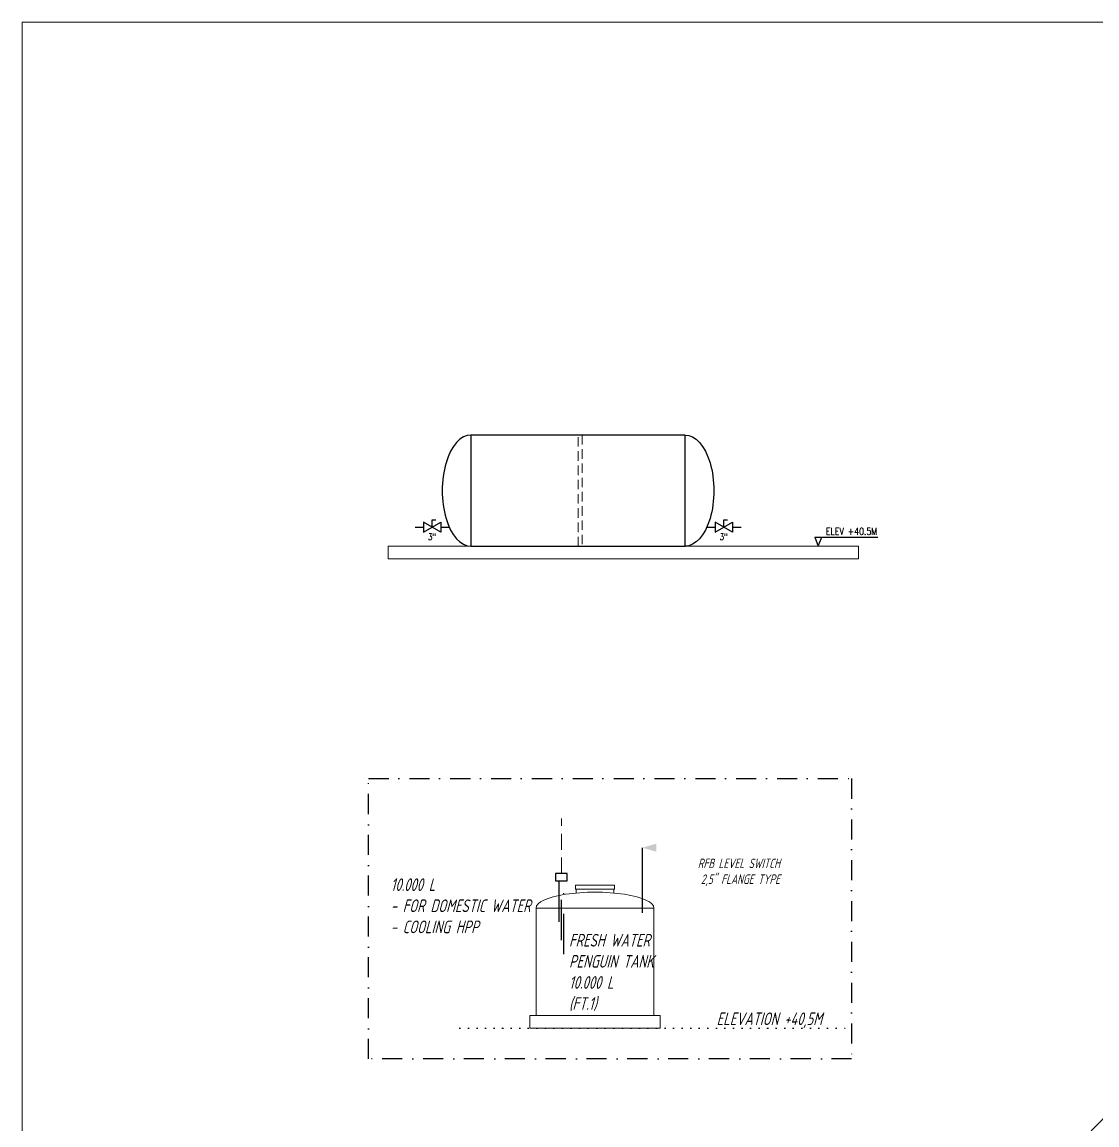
# Model space of a CAD drawing. Extents: x -29512 to 147477, y -5232 to 39709.
# Drawn here: x 137088 to 137257.7, y 9206.4 to 9380.6 of the extents above; entities that cross this region are included whole.
import ezdxf
from ezdxf.enums import TextEntityAlignment as Align

# ---------------------------------------------------------------- set-up
doc = ezdxf.new("R2010")
doc.units = 0
for name, pattern in [('DASHDOT', [25.4, 12.7, -6.35, 0, -6.35]), ('DOTTED', [0.25, 0, -0.25]), ('HIDDEN', [0.375, 0.25, -0.125])]:
    doc.linetypes.add(name, pattern=pattern)
doc.layers.get('0').update_dxf_attribs({"linetype": 'CONTINUOUS'})
for name, color, linetype in [('DIMENSION', 3, 'CONTINUOUS'), ('HATCH', 4, 'CONTINUOUS'), ('S', 7, 'CONTINUOUS')]:
    doc.layers.add(name, color=color, linetype=linetype)
doc.layers.add('FITTING', color=7, linetype='CONTINUOUS', lineweight=13)
doc.styles.add('S25', font='SIMPLEX', dxfattribs={"width": 0.8, "height": 0.25})
doc.styles.add('STYLE4', font='isocp.shx', dxfattribs={"width": 0.8, "oblique": 15, "height": 2})

msp = doc.modelspace()

# ---------------------------------------------------------------- linework, layer by layer
for p, q in [((137151.3552, 9301.5707), (137151.3552, 9299.9971)), ((137154.109, 9299.9971), (137151.3552, 9301.5707)), ((137151.3552, 9299.9971), (137154.109, 9301.5707)), ((137152.7321, 9301.9641), (137153.3222, 9301.9641)), ((137152.7321, 9300.7839), (137152.7321, 9301.9641)), ((137154.109, 9301.5707), (137154.109, 9299.9971)), ((137197.4236, 9301.5707), (137197.4236, 9299.9971)), ((137200.1774, 9299.9971), (137197.4236, 9301.5707)), ((137197.4236, 9299.9971), (137200.1774, 9301.5707)), ((137198.8005, 9301.9641), (137199.3906, 9301.9641)), ((137198.8005, 9300.7839), (137198.8005, 9301.9641)), ((137200.1774, 9301.5707), (137200.1774, 9299.9971)), ((137150.0246, 9300.7839), (137151.3552, 9300.7839)), ((137154.109, 9300.7839), (137155.4395, 9300.7839)), ((137196.0931, 9300.7839), (137197.4236, 9300.7839)), ((137200.1774, 9300.7839), (137201.508, 9300.7839))]:
    msp.add_line(p, q)
at = {"layer": 'DIMENSION', "color": 6, "linetype": 'ByBlock', "ltscale": 0.5}
for p, q in [((137213.1426, 9299.2394), (137213.7108, 9297.7863)), ((137213.1426, 9299.2394), (137223.1384, 9299.2394)), ((137213.7108, 9297.7863), (137214.2791, 9299.2394))]:
    msp.add_line(p, q, dxfattribs=at)
at = {"layer": 'DIMENSION', "color": 4, "linetype": 'HIDDEN', "lineweight": 13, "ltscale": 10}
msp.add_line((137173.1446, 9246.0931), (137173.1446, 9254.76), dxfattribs=at)
at = {"layer": 'DIMENSION', "color": 3, "linetype": 'Continuous', "ltscale": 0.5}
msp.add_line((137185.9332, 9239.8805), (137185.9332, 9250.1623), dxfattribs=at)
at = {"layer": 'DIMENSION', "color": 4, "linetype": 'DASHDOT', "ltscale": 0.5}
for p, q in [((137172.7709, 9238.4683), (137172.7709, 9244.9391)), ((137173.1446, 9235.5517), (137173.1446, 9244.9391)), ((137173.5182, 9233.362), (137173.5182, 9244.9391))]:
    msp.add_line(p, q, dxfattribs=at)
at = {"layer": 'DIMENSION', "color": 5}
msp.add_lwpolyline([(137158.8446, 9297.7863), (137192.688, 9297.7863), (137192.688, 9315.3612), (137158.8446, 9315.3612)], close=True, dxfattribs=at)
at = {"layer": 'DIMENSION', "color": 4}
msp.add_lwpolyline([(137172.2299, 9244.9391), (137174.0593, 9244.9391), (137174.0593, 9246.0931), (137172.2299, 9246.0931)], close=True, dxfattribs=at)
at = {"layer": 'DIMENSION', "color": 5}
msp.add_ellipse((137158.8446, 9306.5738), major_axis=(0, -8.7874), ratio=0.51511487, start_param=3.14159265, end_param=6.28318531, dxfattribs=at)
at = {"layer": 'DIMENSION', "color": 5, "extrusion": (0, 0, -1)}
msp.add_ellipse((137192.688, 9306.5738), major_axis=(0, -8.7874), ratio=0.51511487, start_param=3.14159265, end_param=6.28318531, dxfattribs=at)
at = {"layer": 'DIMENSION', "color": 3, "linetype": 'Continuous', "ltscale": 0.5}
msp.add_solid([(137185.9332, 9250.1608), (137188.1363, 9250.7903), (137188.1363, 9249.5314)], dxfattribs=at)
at = {"layer": 'FITTING', "color": 1, "linetype": 'ByBlock', "ltscale": 0.5}
msp.add_line((137427.4613, 9380.6054), (137087.9659, 9032.1133), dxfattribs=at)
at = {"layer": 'FITTING', "color": 40, "linetype": 'ByBlock', "ltscale": 0.5}
for p, q in [((137175.3559, 9244.2445), (137181.5331, 9244.2445)), ((137175.3559, 9243.6108), (137175.3559, 9244.2445)), ((137181.5331, 9243.6108), (137181.5331, 9244.2445)), ((137175.3559, 9243.6108), (137181.5331, 9243.6108)), ((137175.4716, 9242.9677), (137175.4716, 9243.6108)), ((137181.4174, 9242.9677), (137181.4174, 9243.6108)), ((137169.1445, 9240.6343), (137169.1445, 9223.6422)), ((137187.7445, 9240.6343), (137169.1445, 9240.6343)), ((137187.7445, 9240.6343), (137187.7445, 9223.6422)), ((137187.7445, 9223.6422), (137169.1445, 9223.6422))]:
    msp.add_line(p, q, dxfattribs=at)
at = {"layer": 'FITTING', "color": 1, "linetype": 'ByBlock', "ltscale": 0.5}
msp.add_lwpolyline([(137087.9659, 9380.6054), (137427.4613, 9380.6054), (137427.4613, 9032.1133), (137087.9659, 9032.1133)], close=True, dxfattribs=at)
at = {"layer": 'FITTING', "color": 4, "linetype": 'HIDDEN', "ltscale": 6}
msp.add_lwpolyline([(137175.7663, 9315.3612), (137176.4199, 9315.3612), (137176.4199, 9297.7863), (137175.7663, 9297.7863)], close=True, dxfattribs=at)
at = {"layer": 'FITTING', "linetype": 'ByBlock', "ltscale": 0.5}
for points in [[(137145.7663, 9295.7863), (137145.7663, 9297.7863), (137220.0464, 9297.7863), (137220.0464, 9295.7863)], [(137188.7445, 9221.6422), (137188.7445, 9223.6422), (137168.1445, 9223.6422), (137168.1445, 9221.6422)]]:
    msp.add_lwpolyline(points, close=True, dxfattribs=at)
at = {"layer": 'FITTING', "color": 6, "linetype": 'DASHDOT', "lineweight": 30, "ltscale": 0.25}
msp.add_lwpolyline([(137142.695, 9261.0813), (137218.9648, 9261.0813), (137218.9648, 9216.7838), (137142.695, 9216.7838)], close=True, dxfattribs=at)
at = {"layer": 'FITTING', "color": 40, "linetype": 'ByBlock', "ltscale": 0.5}
msp.add_ellipse((137178.4445, 9240.6343), major_axis=(-9.3, 0), ratio=0.2688172, start_param=3.14159265, end_param=6.28318531, dxfattribs=at)
at = {"layer": 'HATCH', "color": 7, "linetype": 'DOTTED', "ltscale": 5}
msp.add_line((137157.1143, 9221.6422), (137218.9648, 9221.6422), dxfattribs=at)

# ---------------------------------------------------------------- texts
at = {"layer": 'DIMENSION', "color": 2, "insert": (137207.6599, 9248.4371), "char_height": 1.5, "width": 13.561731, "attachment_point": 3, "style": 'STYLE4'}
msp.add_mtext('RFB LEVEL SWITCH\\P2,5" FLANGE TYPE', dxfattribs=at)
at = {"layer": 'DIMENSION', "color": 6, "char_height": 2, "style": 'STYLE4'}
for s, insert, attachment_point in [('10.000 L\\P- FOR DOMESTIC WATER\\P- COOLING HPP ', (137146.1844, 9245.3195), 1), ('FRESH WATER\\PPENGUIN TANK \\P10.000 L\\P(FT.1)', (137174.3452, 9236.5409), 1), ('ELEVATION +40,5M}', (137214.3051, 9224.1346), 3)]:
    msp.add_mtext(s, dxfattribs=dict(at, insert=insert, attachment_point=attachment_point))
at = {"layer": 'S', "style": 'S25', "width": 0.8}
for p in [(137153.3162, 9298.7764), (137199.3847, 9298.7764)]:
    msp.add_text('3"', height=1, dxfattribs=at).set_placement(p, align=Align.RIGHT)
at = {"layer": 'S', "color": 6, "lineweight": 15, "style": 'S25', "width": 0.8}
msp.add_text('ELEV +40.5M', height=1.129135, dxfattribs=at).set_placement((137223.0161, 9299.5861), align=Align.RIGHT)

doc.saveas('drawing.dxf')
